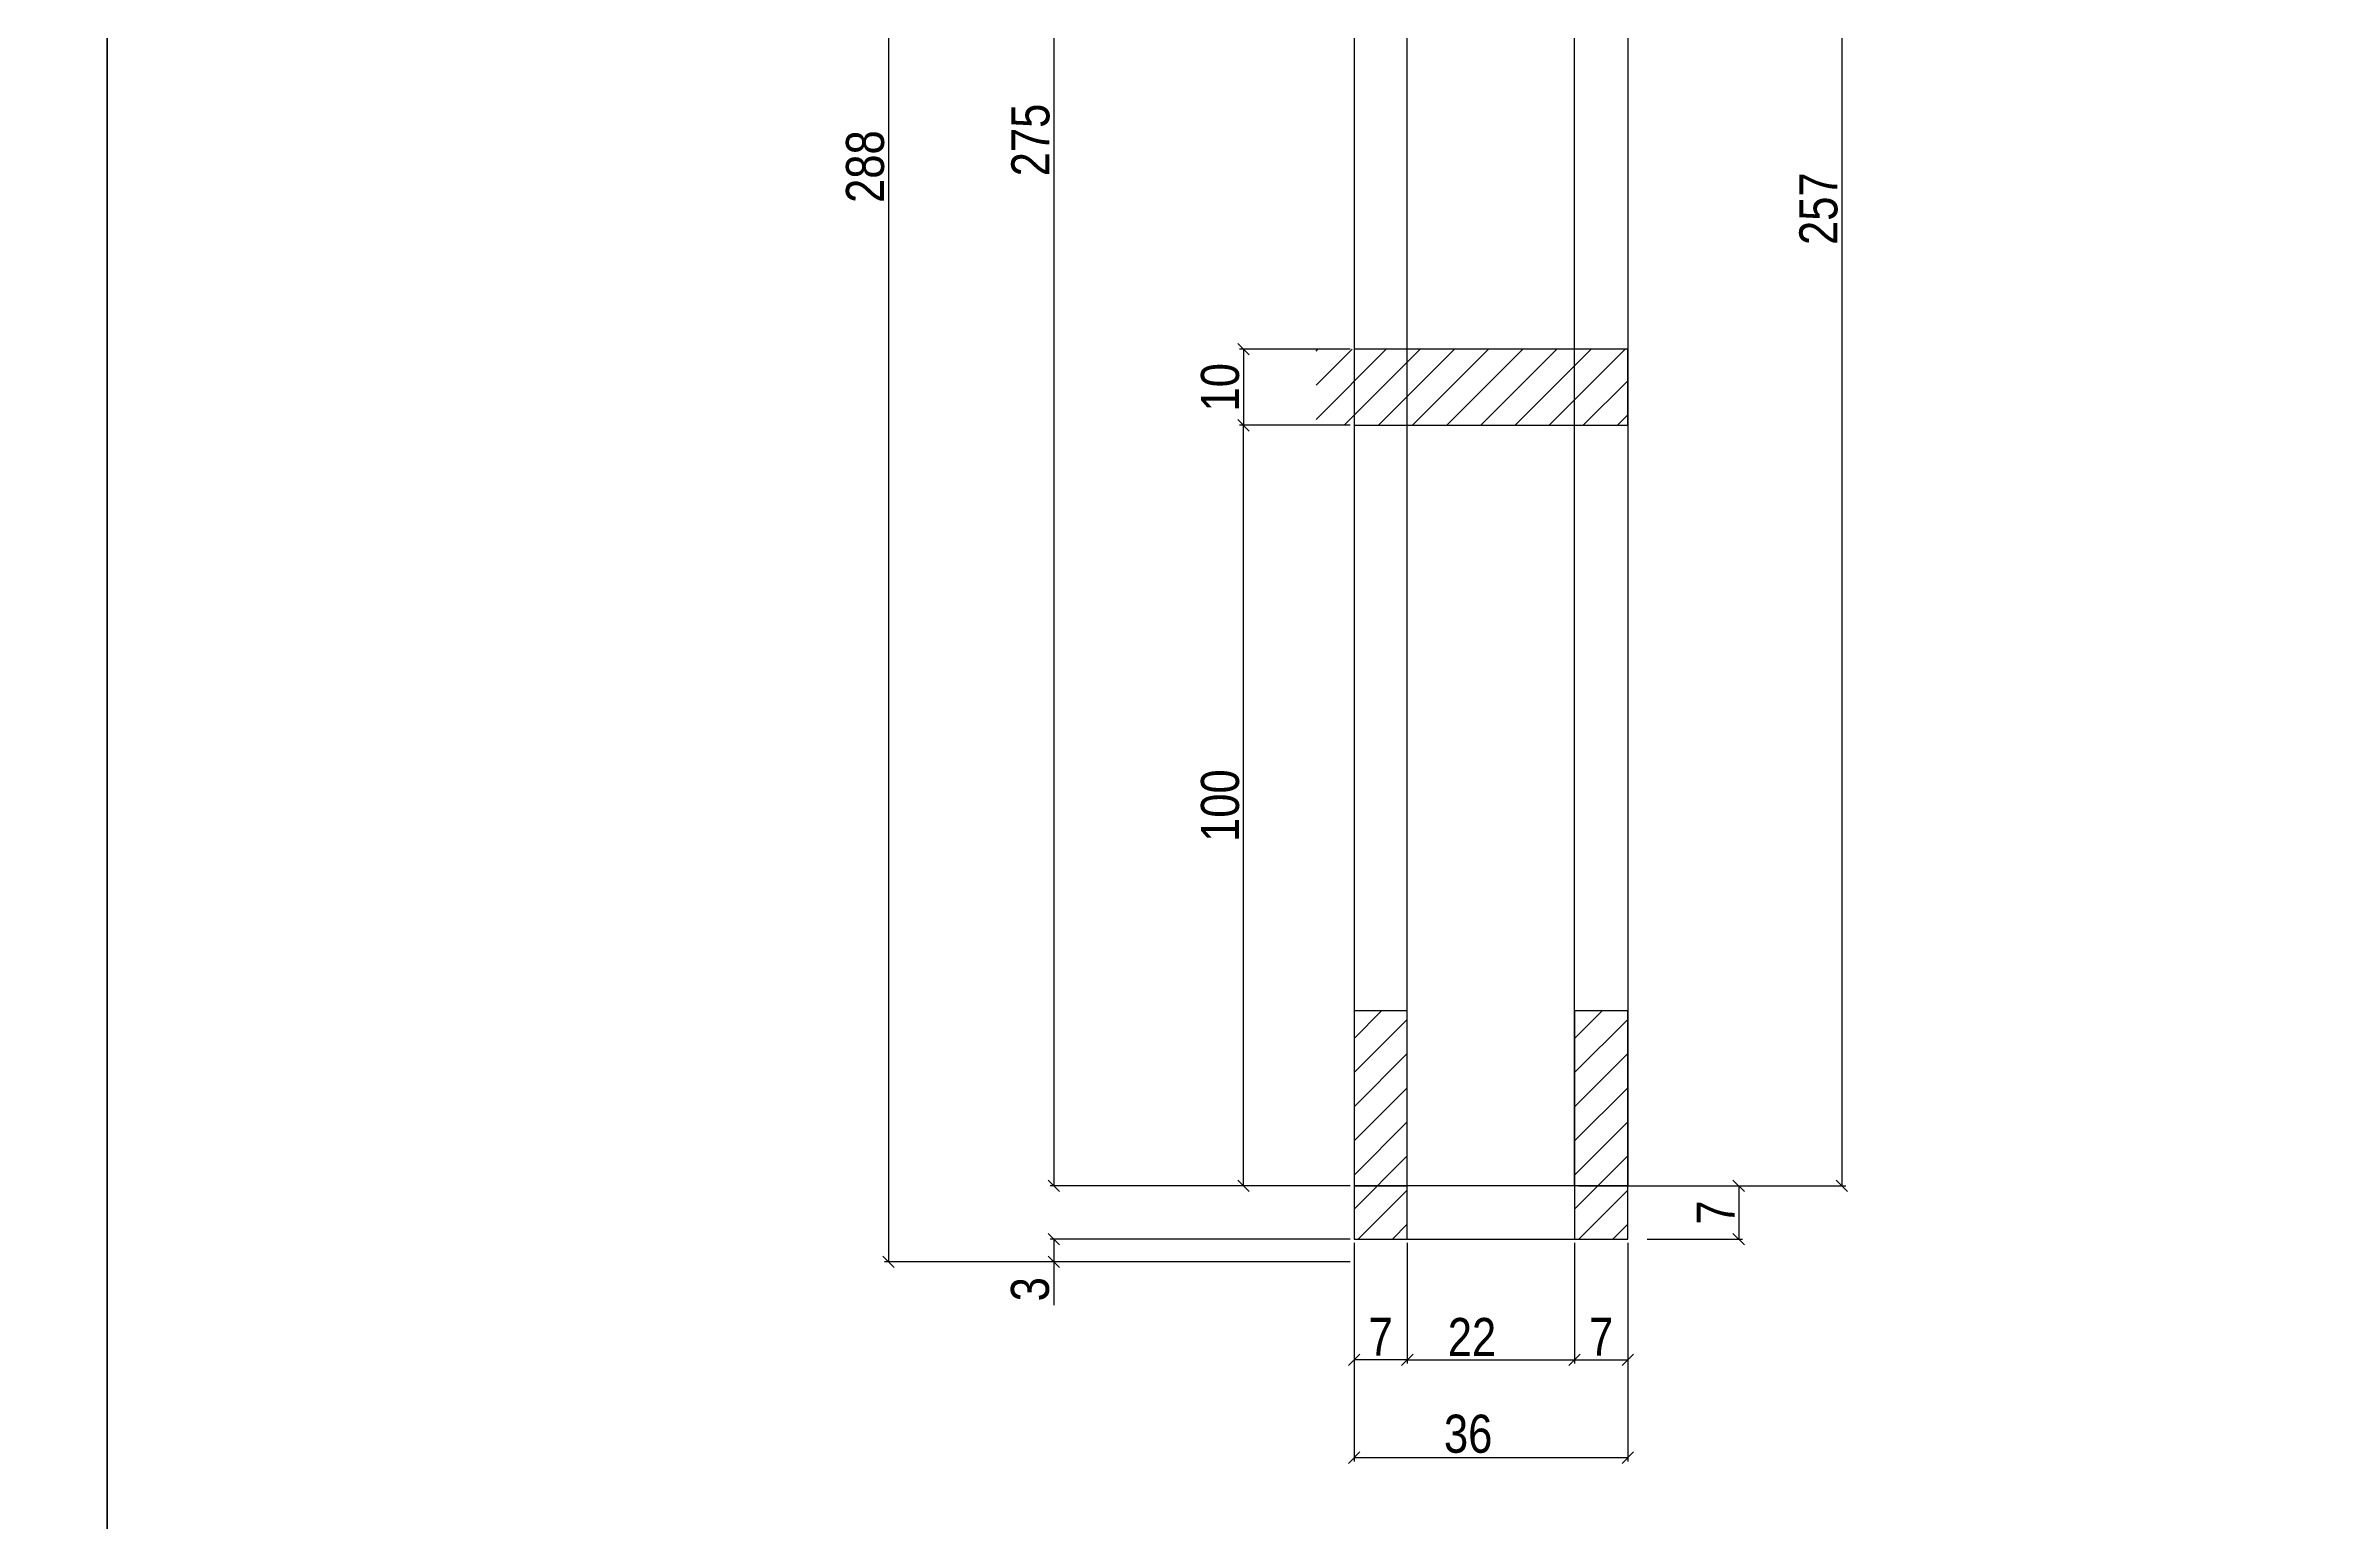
# Model space of a CAD drawing. Extents: x 18655 to 161354, y 153625 to 209880.
# Drawn here: x 20630 to 21230, y 205747 to 206135 of the extents above; entities that cross this region are included whole.
import ezdxf

# ---------------------------------------------------------------- set-up
doc = ezdxf.new("R2010")
doc.units = 0
doc.layers.get('0').update_dxf_attribs({"linetype": 'CONTINUOUS'})
doc.layers.get('DEFPOINTS').update_dxf_attribs({"linetype": 'CONTINUOUS'})
for name, color, linetype in [('8', 111, 'CONTINUOUS'), ('COTA', 241, 'CONTINUOUS'), ('detalhes', 4, 'CONTINUOUS'), ('Painéis', 200, 'CONTINUOUS'), ('SARR_7x7', 40, 'CONTINUOUS')]:
    doc.layers.add(name, color=color, linetype=linetype)
doc.styles.add('COTA TECNICA 2X', font='techl___.ttf', dxfattribs={"height": 10})
doc.dimstyles.new('SECAO', dxfattribs={"dimscale": 0.333333, "dimtxt": 5, "dimasz": 9, "dimexe": 3, "dimexo": 3, "dimgap": 3, "dimtad": 1, "dimdec": 1, "dimlfac": 0.5, "dimzin": 12, "dimdsep": 46, "dimtxsty": 'COTA TECNICA 2X', "dimblk1": 'OBLIQUE', "dimblk2": 'OBLIQUE', "dimsah": 1, "dimcen": 0.9, "dimclrd": 4, "dimclre": 4, "dimclrt": 240, "dimadec": 1, "dimazin": 3, "dimtfac": 1, "dimtdec": 1, "dimtmove": 0, "dimatfit": 3, "dimfxl": 1, "dimtolj": 1, "dimtzin": 12, "dimarcsym": 0})

# ---------------------------------------------------------------- blocks, each defined once
blk = doc.blocks.new('_Oblique')
at = {"color": 0, "linetype": 'ByBlock', "lineweight": -2}
blk.add_line((-0.5, -0.5), (0.5, 0.5), dxfattribs=at)
blk = doc.blocks.new('*D2776')
at = {"layer": 'DEFPOINTS', "color": 0, "transparency": 16777216}
for p in [(20973.7, 206385.03), (20894.74, 205834.94), (20973.7, 205834.94)]:
    blk.add_point(p, dxfattribs=at)
at = {"layer": 'detalhes', "color": 4, "lineweight": -2, "transparency": 16777216}
for p, q in [((20972.7, 206385.03), (20893.74, 206385.03)), ((20894.74, 206385.03), (20894.74, 205834.94)), ((20972.7, 205834.94), (20893.74, 205834.94))]:
    blk.add_line(p, q, dxfattribs=at)
at = {"layer": 'detalhes', "color": 4, "lineweight": -2, "transparency": 16777216, "xscale": 3, "yscale": 3, "zscale": 3}
for p, rotation in [((20894.74, 206385.03), 90), ((20894.74, 205834.94), 270)]:
    blk.add_blockref('_Oblique', p, dxfattribs=dict(at, rotation=rotation))
at = {"layer": 'detalhes', "color": 240, "transparency": 16777216, "insert": (20888.63, 206109.98), "char_height": 10, "attachment_point": 5, "rotation": 90, "style": 'COTA TECNICA 2X'}
blk.add_mtext('\\A1;275', dxfattribs=at)
blk = doc.blocks.new('*D2777')
at = {"layer": 'DEFPOINTS', "color": 0, "transparency": 16777216}
for p in [(20973.7, 205820.94), (21045.7, 205820.94), (21045.7, 205763.48)]:
    blk.add_point(p, dxfattribs=at)
at = {"layer": 'detalhes', "color": 4, "lineweight": -2, "transparency": 16777216}
for p, q in [((20973.7, 205819.94), (20973.7, 205762.48)), ((21045.7, 205819.94), (21045.7, 205762.48)), ((20973.7, 205763.48), (21045.7, 205763.48))]:
    blk.add_line(p, q, dxfattribs=at)
at = {"layer": 'detalhes', "color": 4, "lineweight": -2, "transparency": 16777216, "xscale": 3, "yscale": 3, "zscale": 3, "rotation": 180}
blk.add_blockref('_Oblique', (20973.7, 205763.48), dxfattribs=at)
at = {"layer": 'detalhes', "color": 4, "lineweight": -2, "transparency": 16777216, "xscale": 3, "yscale": 3, "zscale": 3}
blk.add_blockref('_Oblique', (21045.7, 205763.48), dxfattribs=at)
at = {"layer": 'detalhes', "color": 240, "transparency": 16777216, "insert": (21003.7, 205769.7), "char_height": 10, "attachment_point": 5, "style": 'COTA TECNICA 2X'}
blk.add_mtext('\\A1;36', dxfattribs=at)
blk = doc.blocks.new('*D2778')
at = {"layer": 'DEFPOINTS', "color": 0, "transparency": 16777216}
for p in [(20987.7, 205820.94), (21031.7, 205820.94), (21031.7, 205789.2)]:
    blk.add_point(p, dxfattribs=at)
at = {"layer": 'detalhes', "color": 4, "lineweight": -2, "transparency": 16777216}
for p, q in [((20987.7, 205819.94), (20987.7, 205788.2)), ((21031.7, 205819.94), (21031.7, 205788.2)), ((20987.7, 205789.2), (21031.7, 205789.2))]:
    blk.add_line(p, q, dxfattribs=at)
at = {"layer": 'detalhes', "color": 4, "lineweight": -2, "transparency": 16777216, "xscale": 3, "yscale": 3, "zscale": 3, "rotation": 180}
blk.add_blockref('_Oblique', (20987.7, 205789.2), dxfattribs=at)
at = {"layer": 'detalhes', "color": 4, "lineweight": -2, "transparency": 16777216, "xscale": 3, "yscale": 3, "zscale": 3}
blk.add_blockref('_Oblique', (21031.7, 205789.2), dxfattribs=at)
at = {"layer": 'detalhes', "color": 240, "transparency": 16777216, "insert": (21004.7, 205795.2), "char_height": 10, "attachment_point": 5, "style": 'COTA TECNICA 2X'}
blk.add_mtext('\\A1;22', dxfattribs=at)
blk = doc.blocks.new('*D2779')
at = {"layer": 'DEFPOINTS', "color": 0, "transparency": 16777216}
for p in [(21031.7, 205789.2), (21045.7, 205789.2), (21045.7, 205789.2)]:
    blk.add_point(p, dxfattribs=at)
at = {"layer": 'detalhes', "color": 4, "lineweight": -2, "transparency": 16777216}
blk.add_line((21031.7, 205789.2), (21045.7, 205789.2), dxfattribs=at)
at = {"layer": 'detalhes', "color": 4, "lineweight": -2, "transparency": 16777216, "xscale": 3, "yscale": 3, "zscale": 3, "rotation": 180}
blk.add_blockref('_Oblique', (21031.7, 205789.2), dxfattribs=at)
at = {"layer": 'detalhes', "color": 4, "lineweight": -2, "transparency": 16777216, "xscale": 3, "yscale": 3, "zscale": 3}
blk.add_blockref('_Oblique', (21045.7, 205789.2), dxfattribs=at)
at = {"layer": 'detalhes', "color": 240, "transparency": 16777216, "insert": (21038.7, 205795.27), "char_height": 10, "attachment_point": 5, "style": 'COTA TECNICA 2X'}
blk.add_mtext('\\A1;7', dxfattribs=at)
blk = doc.blocks.new('*D2780')
at = {"layer": 'DEFPOINTS', "color": 0, "transparency": 16777216}
for p in [(20973.7, 205789.2), (20973.7, 205789.2), (20987.7, 205789.2)]:
    blk.add_point(p, dxfattribs=at)
at = {"layer": 'detalhes', "color": 4, "lineweight": -2, "transparency": 16777216}
blk.add_line((20987.7, 205789.2), (20973.7, 205789.2), dxfattribs=at)
at = {"layer": 'detalhes', "color": 4, "lineweight": -2, "transparency": 16777216, "xscale": 3, "yscale": 3, "zscale": 3, "rotation": 180}
blk.add_blockref('_Oblique', (20973.7, 205789.2), dxfattribs=at)
at = {"layer": 'detalhes', "color": 4, "lineweight": -2, "transparency": 16777216, "xscale": 3, "yscale": 3, "zscale": 3}
blk.add_blockref('_Oblique', (20987.7, 205789.2), dxfattribs=at)
at = {"layer": 'detalhes', "color": 240, "transparency": 16777216, "insert": (20980.7, 205795.27), "char_height": 10, "attachment_point": 5, "style": 'COTA TECNICA 2X'}
blk.add_mtext('\\A1;7', dxfattribs=at)
blk = doc.blocks.new('*D2781')
at = {"layer": 'DEFPOINTS', "color": 0, "transparency": 16777216}
for p in [(20973.7, 206054.95), (20944.6, 206034.95), (20973.7, 206034.95)]:
    blk.add_point(p, dxfattribs=at)
at = {"layer": 'detalhes', "color": 4, "lineweight": -2, "transparency": 16777216}
for p, q in [((20972.7, 206054.95), (20943.6, 206054.95)), ((20944.6, 206054.95), (20944.6, 206034.95)), ((20972.7, 206034.95), (20943.6, 206034.95))]:
    blk.add_line(p, q, dxfattribs=at)
at = {"layer": 'detalhes', "color": 4, "lineweight": -2, "transparency": 16777216, "xscale": 3, "yscale": 3, "zscale": 3}
for p, rotation in [((20944.6, 206054.95), 90), ((20944.6, 206034.95), 270)]:
    blk.add_blockref('_Oblique', p, dxfattribs=dict(at, rotation=rotation))
at = {"layer": 'detalhes', "color": 240, "transparency": 16777216, "insert": (20938.5, 206044.95), "char_height": 10, "attachment_point": 5, "rotation": 90, "style": 'COTA TECNICA 2X'}
blk.add_mtext('\\A1;10', dxfattribs=at)
blk = doc.blocks.new('*D2784')
at = {"layer": 'DEFPOINTS', "color": 0, "transparency": 16777216}
for p in [(20987.7, 206391.03), (20851.23, 205814.94), (20973.7, 205814.94)]:
    blk.add_point(p, dxfattribs=at)
at = {"layer": 'detalhes', "color": 4, "lineweight": -2, "transparency": 16777216}
for p, q in [((20986.7, 206391.03), (20850.23, 206391.03)), ((20851.23, 206391.03), (20851.23, 205814.94)), ((20972.7, 205814.94), (20850.23, 205814.94))]:
    blk.add_line(p, q, dxfattribs=at)
at = {"layer": 'detalhes', "color": 4, "lineweight": -2, "transparency": 16777216, "xscale": 3, "yscale": 3, "zscale": 3}
for p, rotation in [((20851.23, 206391.03), 90), ((20851.23, 205814.94), 270)]:
    blk.add_blockref('_Oblique', p, dxfattribs=dict(at, rotation=rotation))
at = {"layer": 'detalhes', "color": 240, "transparency": 16777216, "insert": (20845.14, 206102.98), "char_height": 10, "attachment_point": 5, "rotation": 90, "style": 'COTA TECNICA 2X'}
blk.add_mtext('\\A1;288', dxfattribs=at)
blk = doc.blocks.new('*D2785')
at = {"layer": 'DEFPOINTS', "color": 0, "transparency": 16777216}
for p in [(20973.7, 205820.94), (20894.74, 205814.94), (20973.7, 205814.94)]:
    blk.add_point(p, dxfattribs=at)
at = {"layer": 'detalhes', "color": 4, "lineweight": -2, "transparency": 16777216}
for p, q in [((20972.7, 205820.94), (20893.74, 205820.94)), ((20894.74, 205820.94), (20894.74, 205814.94)), ((20972.7, 205814.94), (20893.74, 205814.94)), ((20894.74, 205814.94), (20894.74, 205803.61))]:
    blk.add_line(p, q, dxfattribs=at)
at = {"layer": 'detalhes', "color": 4, "lineweight": -2, "transparency": 16777216, "xscale": 3, "yscale": 3, "zscale": 3}
for p, rotation in [((20894.74, 205820.94), 90), ((20894.74, 205814.94), 270)]:
    blk.add_blockref('_Oblique', p, dxfattribs=dict(at, rotation=rotation))
at = {"layer": 'detalhes', "color": 240, "transparency": 16777216, "insert": (20888.52, 205807.77), "char_height": 10, "attachment_point": 5, "rotation": 90, "style": 'COTA TECNICA 2X'}
blk.add_mtext('\\A1;3', dxfattribs=at)
blk = doc.blocks.new('*D2788')
at = {"layer": 'DEFPOINTS', "color": 0, "transparency": 16777216}
for p in [(20944.6, 206034.95), (20973.7, 206034.95), (20972.7, 205834.94)]:
    blk.add_point(p, dxfattribs=at)
at = {"layer": 'detalhes', "color": 4, "lineweight": -2, "transparency": 16777216}
for p, q in [((20972.7, 206034.95), (20943.6, 206034.95)), ((20944.6, 205834.94), (20944.6, 206034.95)), ((20971.7, 205834.94), (20943.6, 205834.94))]:
    blk.add_line(p, q, dxfattribs=at)
at = {"layer": 'detalhes', "color": 4, "lineweight": -2, "transparency": 16777216, "xscale": 3, "yscale": 3, "zscale": 3}
for p, rotation in [((20944.6, 206034.95), 90), ((20944.6, 205834.94), 270)]:
    blk.add_blockref('_Oblique', p, dxfattribs=dict(at, rotation=rotation))
at = {"layer": 'detalhes', "color": 240, "transparency": 16777216, "insert": (20938.5, 205934.94), "char_height": 10, "attachment_point": 5, "rotation": 90, "style": 'COTA TECNICA 2X'}
blk.add_mtext('\\A1;100', dxfattribs=at)
blk = doc.blocks.new('*D2791')
at = {"layer": 'DEFPOINTS', "color": 0, "transparency": 16777216}
for p in [(21046.7, 206348.91), (21046.7, 205834.94), (21101.99, 205834.94)]:
    blk.add_point(p, dxfattribs=at)
at = {"layer": 'detalhes', "color": 4, "lineweight": -2, "transparency": 16777216}
for p, q in [((21047.7, 206348.91), (21102.99, 206348.91)), ((21101.99, 206348.91), (21101.99, 205834.94)), ((21047.7, 205834.94), (21102.99, 205834.94))]:
    blk.add_line(p, q, dxfattribs=at)
at = {"layer": 'detalhes', "color": 4, "lineweight": -2, "transparency": 16777216, "xscale": 3, "yscale": 3, "zscale": 3}
for p, rotation in [((21101.99, 206348.91), 90), ((21101.99, 205834.94), 270)]:
    blk.add_blockref('_Oblique', p, dxfattribs=dict(at, rotation=rotation))
at = {"layer": 'detalhes', "color": 240, "transparency": 16777216, "insert": (21095.88, 206091.92), "char_height": 10, "attachment_point": 5, "rotation": 90, "style": 'COTA TECNICA 2X'}
blk.add_mtext('\\A1;257', dxfattribs=at)
blk = doc.blocks.new('*D2792')
at = {"layer": 'DEFPOINTS', "color": 0, "transparency": 16777216}
for p in [(21031.7, 205834.94), (21049.75, 205820.94), (21074.85, 205820.94)]:
    blk.add_point(p, dxfattribs=at)
at = {"layer": 'detalhes', "color": 4, "lineweight": -2, "transparency": 16777216}
for p, q in [((21032.7, 205834.94), (21075.85, 205834.94)), ((21074.85, 205834.94), (21074.85, 205820.94)), ((21050.75, 205820.94), (21075.85, 205820.94))]:
    blk.add_line(p, q, dxfattribs=at)
at = {"layer": 'detalhes', "color": 4, "lineweight": -2, "transparency": 16777216, "xscale": 3, "yscale": 3, "zscale": 3}
for p, rotation in [((21074.85, 205834.94), 90), ((21074.85, 205820.94), 270)]:
    blk.add_blockref('_Oblique', p, dxfattribs=dict(at, rotation=rotation))
at = {"layer": 'detalhes', "color": 240, "transparency": 16777216, "insert": (21068.77, 205827.94), "char_height": 10, "attachment_point": 5, "rotation": 90, "style": 'COTA TECNICA 2X'}
blk.add_mtext('\\A1;7', dxfattribs=at)

msp = doc.modelspace()

# ---------------------------------------------------------------- hatches: boundary and pattern name
at = {"layer": 'COTA'}
h = msp.add_hatch(dxfattribs=at)
h.set_pattern_fill('ANSI31', color=256, scale=2, style=0)
h.set_pattern_definition([(45, (-5173.9054, 8762.161), (-4.49012806, 4.49012806), [])])
h.paths.add_polyline_path([(21045.7, 206054.95), (20963.7, 206054.95), (20963.7, 206034.95), (21045.7, 206034.95)])
h = msp.add_hatch(dxfattribs=at)
h.set_pattern_fill('ANSI31', color=256, scale=2, style=0)
h.set_pattern_definition([(45, (1129.48, 200011.746), (-4.490128, 4.490128), [])])
h.paths.add_polyline_path([(20973.7, 205820.94), (20987.7, 205820.94), (20987.7, 205880.94), (20973.7, 205880.94)])
h = msp.add_hatch(dxfattribs=at)
h.set_pattern_fill('ANSI31', color=256, scale=2, style=0)
h.set_pattern_definition([(45, (1187.48, 200011.746), (-4.490128, 4.490128), [])])
h.paths.add_polyline_path([(21031.7, 205820.94), (21045.7, 205820.94), (21045.7, 205880.94), (21031.7, 205880.94)])

# ---------------------------------------------------------------- linework, layer by layer
at = {"linetype": 'Continuous'}
msp.add_lwpolyline([(20995.7, 205820.94), (21045.7, 205820.94), (21045.7, 205834.94), (20973.7, 205834.94), (20973.7, 205820.94), (20995.7, 205820.94)], dxfattribs=at)
at = {"layer": '8', "color": 5, "linetype": 'Continuous'}
for points in [[(20645.73, 205602.23), (20048.92, 205602.23), (20048.92, 206567.02), (20645.73, 206567.02)], [(21242.54, 205602.23), (20645.73, 205602.23), (20645.73, 206567.02), (21242.54, 206567.02)]]:
    msp.add_lwpolyline(points, close=True, dxfattribs=at)
at = {"layer": 'Painéis'}
msp.add_lwpolyline([(20973.7, 206034.95), (21045.7, 206034.95), (21045.7, 206054.95), (20973.7, 206054.95), (20973.7, 206034.95)], dxfattribs=at)
for points in [[(20973.7, 205820.94), (20987.7, 205820.94), (20987.7, 205880.94), (20973.7, 205880.94)], [(21031.7, 205820.94), (21045.7, 205820.94), (21045.7, 205880.94), (21031.7, 205880.94)]]:
    msp.add_lwpolyline(points, close=True, dxfattribs=at)
at = {"layer": 'SARR_7x7', "linetype": 'Continuous'}
for points in [[(20973.7, 205834.94), (20987.7, 205834.94), (20987.7, 206385.03), (20973.7, 206385.03)], [(21045.7, 205834.94), (21031.7, 205834.94), (21031.7, 206348.91), (21045.7, 206348.91)]]:
    msp.add_lwpolyline(points, close=True, dxfattribs=at)

# ---------------------------------------------------------------- dimensions: what is measured, and where the dimension line sits
at = {"layer": 'detalhes', "color": 3}
for base, p1, p2, picture, middle in [((20851.23, 205814.94), (20987.7, 206391.03), (20973.7, 205814.94), '*D2784', (20845.14, 206102.98)), ((20894.74, 205834.94), (20973.7, 206385.03), (20973.7, 205834.94), '*D2776', (20888.63, 206109.98)), ((21101.99, 205834.94), (21046.7, 206348.91), (21046.7, 205834.94), '*D2791', (21095.88, 206091.92)), ((20944.6, 206034.95), (20973.7, 206054.95), (20973.7, 206034.95), '*D2781', (20938.5, 206044.95)), ((20944.6, 206034.95), (20972.7, 205834.94), (20973.7, 206034.95), '*D2788', (20938.5, 205934.94)), ((21074.85, 205820.94), (21031.7, 205834.94), (21049.75, 205820.94), '*D2792', (21068.77, 205827.94)), ((20894.74, 205814.94), (20973.7, 205820.94), (20973.7, 205814.94), '*D2785', (20888.52, 205807.77))]:
    dim = msp.add_linear_dim(base=base, p1=p1, p2=p2, angle=90, dimstyle='SECAO', dxfattribs=at)
    dim.commit()
    dim.dimension.update_dxf_attribs({"geometry": picture, "text_midpoint": middle})
for base, p1, p2, picture, middle in [((21045.7, 205763.48), (20973.7, 205820.94), (21045.7, 205820.94), '*D2777', (21003.7, 205763.48)), ((21031.7, 205789.2), (20987.7, 205820.94), (21031.7, 205820.94), '*D2778', (21004.7, 205789.2)), ((21045.7, 205789.2), (21031.7, 205789.2), (21045.7, 205789.2), '*D2779', (21038.7, 205789.2))]:
    dim = msp.add_linear_dim(base=base, p1=p1, p2=p2, dimstyle='SECAO', dxfattribs=at)
    dim.commit()
    dim.dimension.update_dxf_attribs({"geometry": picture, "text_midpoint": middle, "dimtype": 160})
dim = msp.add_linear_dim(base=(20973.7, 205789.2), p1=(20987.7, 205789.2), p2=(20973.7, 205789.2), dimstyle='SECAO', dxfattribs=at)
dim.commit()
dim.dimension.update_dxf_attribs({"geometry": '*D2780', "text_midpoint": (20980.7, 205795.27)})

doc.saveas('drawing.dxf')
